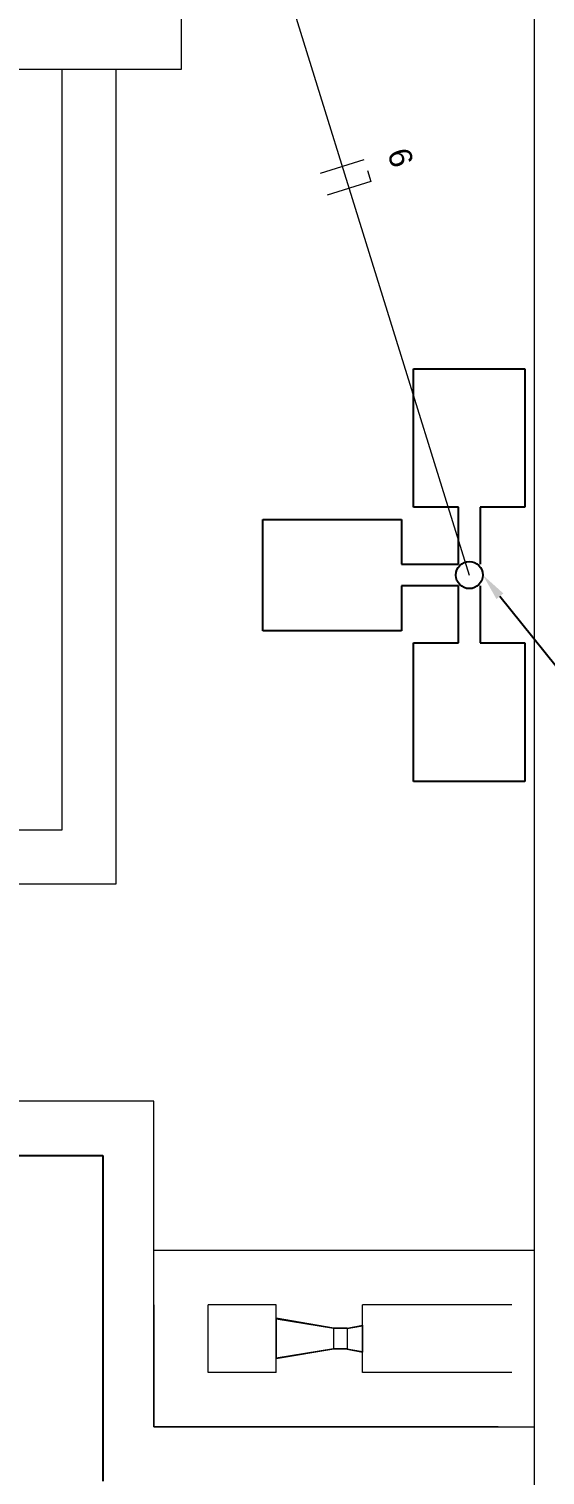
# Model space of a CAD drawing. Header units: millimetres. Extents: x 100 to 940, y 100 to 694.
# Drawn here: x 377.97 to 394.9, y 531.34 to 578.79 of the extents above; entities that cross this region are included whole.
import ezdxf
from ezdxf import colors
from ezdxf.entities.mleader import LeaderData, LeaderLine
from ezdxf.math import Vec2, Vec3

# ---------------------------------------------------------------- set-up
doc = ezdxf.new("R2010")
doc.units = ezdxf.units.MM
for name, color, linetype, lineweight in [('COTAS', 5, 'Continuous', 5), ('DIVERSOS', 1, 'Continuous', 9), ('PAREDE', 7, 'Continuous', 9)]:
    doc.layers.add(name, color=color, linetype=linetype, lineweight=lineweight)
doc.layers.add('EXTERN', color=7, linetype='Continuous')
doc.layers.add('EXTERN-I', color=251, linetype='Continuous')
doc.styles.get("Standard").update_dxf_attribs({"font": 'arial.ttf'})

msp = doc.modelspace()

# ---------------------------------------------------------------- linework, layer by layer
at = {"color": 2, "lineweight": 20}
for p, q in [((373.418, 622.028), (392.417, 560.869)), ((387.536, 574.055), (388.968, 574.5)), ((389.079, 574.142), (389.191, 573.784)), ((389.191, 573.784), (387.758, 573.339))]:
    msp.add_line(p, q, dxfattribs=at)
for p, q in [((362.58, 541.827), (380.392, 541.827)), ((380.392, 541.827), (380.392, 531.14))]:
    msp.add_line(p, q)
at = {"layer": 'DIVERSOS'}
for p, q in [((387.972, 536.163), (386.081, 536.484)), ((386.081, 536.484), (386.081, 535.148)), ((386.081, 536.484), (386.081, 536.457)), ((387.968, 536.153), (386.081, 536.457)), ((388.412, 536.163), (388.916, 536.261)), ((388.415, 536.153), (388.916, 536.234)), ((388.916, 536.261), (388.916, 535.37)), ((387.968, 536.153), (387.968, 535.478)), ((388.415, 536.153), (387.968, 536.153)), ((388.412, 536.163), (387.972, 536.163)), ((388.415, 536.153), (388.415, 535.478)), ((387.968, 535.478), (386.081, 535.174)), ((387.972, 535.468), (386.081, 535.148)), ((388.415, 535.478), (387.968, 535.478)), ((388.412, 535.468), (387.972, 535.468)), ((388.412, 535.468), (388.916, 535.37)), ((388.415, 535.478), (388.916, 535.397))]:
    msp.add_line(p, q, dxfattribs=at)
at = {"layer": 'EXTERN'}
for p, q in [((390.592, 563.096), (390.592, 567.638)), ((390.592, 567.638), (394.243, 567.638)), ((394.243, 567.638), (394.243, 563.096)), ((392.061, 563.096), (390.592, 563.096)), ((392.061, 561.225), (392.061, 563.096)), ((394.243, 563.096), (392.774, 563.096)), ((392.774, 563.096), (392.774, 561.225)), ((385.649, 559.043), (385.649, 562.695)), ((385.649, 562.695), (390.191, 562.695)), ((390.191, 562.695), (390.191, 561.225)), ((390.191, 561.225), (392.061, 561.225)), ((392.061, 560.513), (390.191, 560.513)), ((390.191, 560.513), (390.191, 559.043)), ((392.061, 558.642), (392.061, 560.513)), ((392.774, 560.513), (392.774, 558.642)), ((390.191, 559.043), (385.649, 559.043)), ((390.592, 554.1), (390.592, 558.642)), ((390.592, 558.642), (392.061, 558.642)), ((392.774, 558.642), (394.243, 558.642)), ((394.243, 558.642), (394.243, 554.1)), ((394.243, 554.1), (390.592, 554.1))]:
    msp.add_line(p, q, dxfattribs=at)
at = {"layer": 'EXTERN-I'}
msp.add_circle((392.417, 560.869), 0.445, dxfattribs=at)
at = {"layer": 'PAREDE'}
for p, q in [((394.542, 632.671), (394.542, 458.109)), ((382.964, 621.093), (382.964, 577.452)), ((382.964, 577.452), (361.589, 577.452)), ((379.059, 552.515), (379.059, 577.452)), ((380.84, 550.734), (380.84, 577.452)), ((346.448, 552.515), (379.059, 552.515)), ((348.229, 550.734), (380.84, 550.734)), ((382.073, 543.609), (360.698, 543.609)), ((382.073, 532.921), (382.073, 543.609)), ((394.542, 538.71), (382.073, 538.71)), ((382.073, 536.929), (382.073, 532.921)), ((383.854, 534.702), (383.854, 536.929)), ((386.081, 536.929), (383.854, 536.929)), ((386.081, 534.702), (386.081, 536.929)), ((388.916, 534.702), (388.916, 536.929)), ((393.815, 536.929), (388.916, 536.929)), ((386.081, 534.702), (383.854, 534.702)), ((393.815, 534.702), (388.916, 534.702)), ((382.073, 532.921), (394.542, 532.921)), ((393.369, 532.921), (382.073, 532.921))]:
    msp.add_line(p, q, dxfattribs=at)

# ---------------------------------------------------------------- texts
at = {"layer": 'COTAS', "color": 2, "lineweight": 20, "insert": (390.437, 574.957), "char_height": 0.75, "attachment_point": 1, "rotation": 287.2575}
msp.add_mtext_dynamic_manual_height_columns('6', width=1385.51337, gutter_width=0.75, heights=[0], dxfattribs=at)

# ---------------------------------------------------------------- leaders
at = {"layer": 'COTAS'}
ml = msp.add_multileader_mtext('Standard', dxfattribs=at)
ml.set_content('Poste de 3 pétalas com iluminação de vapor de sódio de 500W\\PAltura 7m', color=256)
ml.set_leader_properties()
ml.build(insert=Vec2(0, 0))
ml.multileader.update_dxf_attribs({"arrow_head_size": 0.891})
ctx = ml.context
ctx.base_point, ctx.char_height, ctx.arrow_head_size, ctx.landing_gap_size, ctx.plane_origin = Vec3(404.137, 555.274), 0.89064, 0.891, 0.0178, Vec3(389.88, 561.018)
notes = []
notes.append((ctx, [(0, (1, 1, 0), (397.357, 555.274), (1, 0), 6.78, [(0, [(392.863, 560.869)], 0, [])])]))
ctx.mtext.insert, ctx.mtext.flow_direction = Vec3(404.155, 555.727), 5
for ctx, leaders in notes:
    for number, flags, end, landing, length, lines in leaders:
        leader = LeaderData()
        leader.index, (leader.has_last_leader_line, leader.has_dogleg_vector, leader.attachment_direction) = number, flags
        leader.last_leader_point, leader.dogleg_vector, leader.dogleg_length = Vec3(end), Vec3(landing), length
        for number, points, colour, breaks in lines:
            line = LeaderLine()
            line.index, line.vertices, line.color, line.breaks = number, Vec3.list(points), colors.encode_raw_color(colour), breaks
            leader.lines.append(line)
        ctx.leaders.append(leader)

doc.saveas('drawing.dxf')
